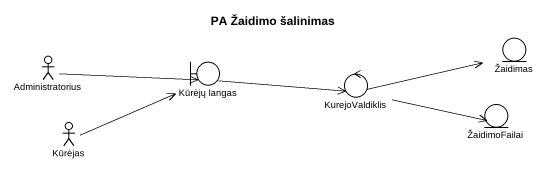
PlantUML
@startuml
title PA Žaidimo šalinimas
actor Administratorius
boundary "Kūrėjų langas" as Kūrėjų_langas
entity Žaidimas
control KurejoValdiklis
actor Kūrėjas
entity ŽaidimoFailai
Administratorius -right-> Kūrėjų_langas
Kūrėjų_langas -right-> KurejoValdiklis
KurejoValdiklis -right-> Žaidimas
KurejoValdiklis -right-> ŽaidimoFailai
Kūrėjas -right-> Kūrėjų_langas
@enduml
